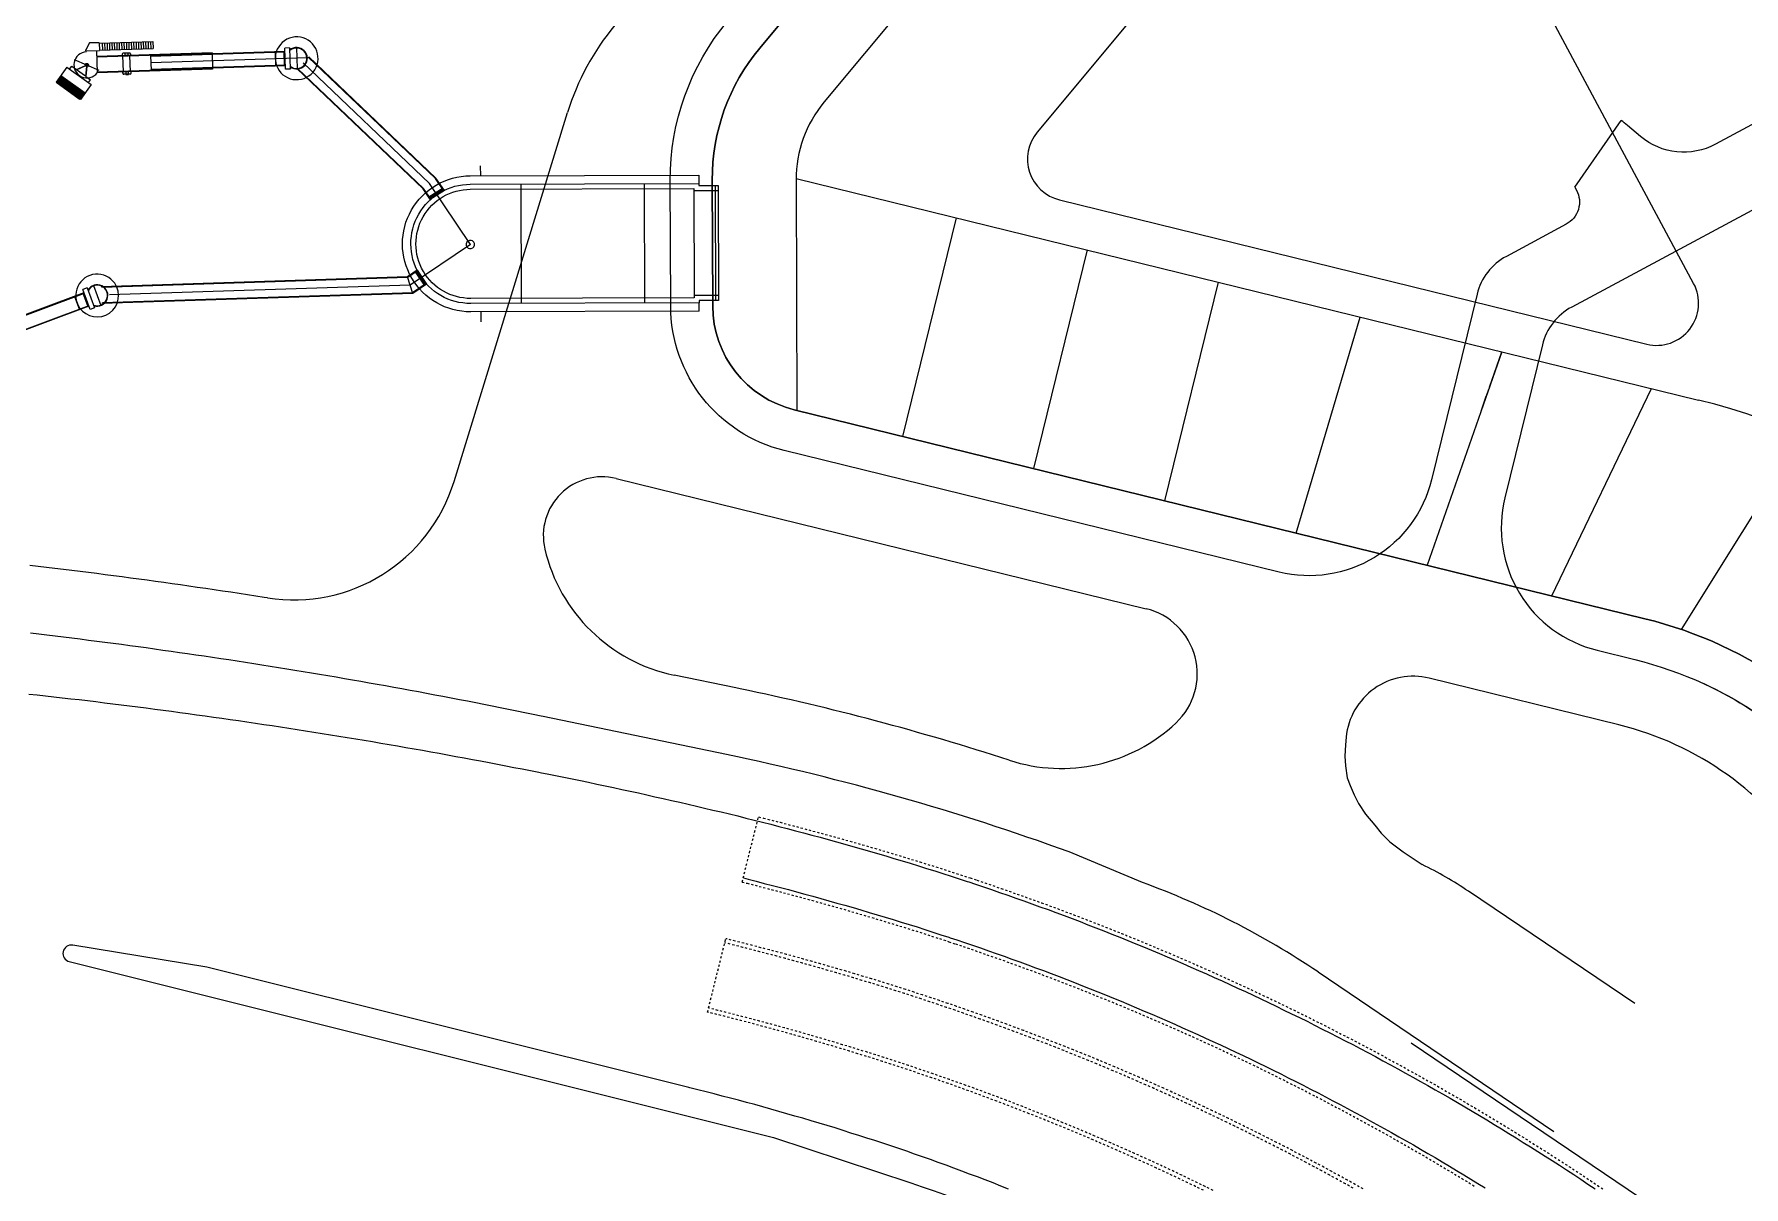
# Model space of a CAD drawing. Header units: millimetres. Extents: x 152904052 to 153933663, y 538271515 to 539240469.
# Drawn here: x 153548568 to 153550604, y 539113658 to 539115030 of the extents above; entities that cross this region are included whole.
import ezdxf

# ---------------------------------------------------------------- set-up
doc = ezdxf.new("R2010")
doc.units = ezdxf.units.MM
doc.linetypes.add('HIDDEN', pattern=[5.08, 2.54, -2.54])
doc.layers.add('BORD', color=7, linetype='Continuous')

msp = doc.modelspace()

# ---------------------------------------------------------------- linework, layer by layer
at = {"layer": 'BORD', "color": 133, "ltscale": 10}
for points in [[(153550402.6, 539114847.8), (153550404.5, 539114844.3, -0.414214), (153550392.2, 539114803.7), (153550321, 539114765.5, 0.212557), (153550286.1, 539114720.5), (153550231.8, 539114499.5, -0.414214), (153550050.4, 539114389.6), (153549461.1, 539114534.3, -0.344328), (153549325.9, 539114706.1), (153549325.3, 539114856.1, -0.176327), (153549393.5, 539115045.3), (153549777.5, 539115506.3, -0.203452), (153549981.9, 539115611.3), (153550281.1, 539115633.3, -0.296213), (153550561.7, 539115479), (153550734.2, 539115157.3, -0.414214), (153550672.9, 539114954.2), (153550570, 539114899, -0.3071), (153550480.7, 539114908.3), (153550465.1, 539114921.4, 0.011988), (153550457.6, 539114927.4)], [(153553319.9, 539110950.6), (153551316.8, 539114070.8), (153550918.5, 539114813.5, 0.414214), (153550715.4, 539114874.9), (153550398.8, 539114705.1, 0.212557), (153550363.9, 539114660.1), (153550319.2, 539114478, 0.414214), (153550429.1, 539114296.6), (153550474, 539114285.5, -0.192117), (153550748.9, 539114089), (153551852.3, 539112370.4)], [(153549927.7, 539114210.1, 0.594984), (153549892, 539114346.1)], [(153550096.7, 539113913.6, 0.061626), (153549887.6, 539114020.1), (153549800.2, 539114056.6, 0.035856), (153549392.3, 539114172.4), (153549174, 539114217.7), (153549171.8, 539114218.2), (153549162, 539114220.2), (153549152.3, 539114222.2), (153549142.5, 539114224.2), (153549132.8, 539114226.2), (153549123, 539114228.1), (153549113.3, 539114230.1), (153549103.5, 539114232), (153549093.8, 539114233.9), (153549084, 539114235.8), (153549074.3, 539114237.7), (153549064.5, 539114239.6), (153549054.7, 539114241.5), (153549045, 539114243.3), (153549035.2, 539114245.1), (153549025.4, 539114247), (153549015.6, 539114248.8), (153549005.9, 539114250.6), (153548996.1, 539114252.3), (153548986.3, 539114254.1), (153548976.5, 539114255.8), (153548966.7, 539114257.6), (153548956.9, 539114259.3), (153548947.1, 539114261), (153548937.3, 539114262.7), (153548927.5, 539114264.4), (153548917.7, 539114266.1), (153548907.9, 539114267.7), (153548898.1, 539114269.4), (153548888.3, 539114271), (153548878.5, 539114272.6), (153548868.7, 539114274.2), (153548858.8, 539114275.8), (153548849, 539114277.4), (153548839.2, 539114278.9), (153548829.4, 539114280.5), (153548819.6, 539114282), (153548809.7, 539114283.5), (153548799.9, 539114285), (153548790.1, 539114286.5), (153548780.2, 539114288), (153548770.4, 539114289.4), (153548760.6, 539114290.9), (153548750.7, 539114292.3), (153548740.9, 539114293.7), (153548731, 539114295.1), (153548721.2, 539114296.5), (153548711.3, 539114297.9), (153548701.5, 539114299.3), (153548691.6, 539114300.6), (153548681.8, 539114302), (153548671.9, 539114303.3), (153548662.1, 539114304.6), (153548652.2, 539114305.9), (153548642.4, 539114307.2), (153548632.5, 539114308.4), (153548622.6, 539114309.7), (153548612.8, 539114310.9), (153548602.9, 539114312.2), (153548593, 539114313.4), (153548583.2, 539114314.6), (153548573.3, 539114315.8), (153548563.4, 539114316.9)], [(153550229, 539114263.3, 0.457706), (153550130.3, 539114193.2)], [(153551751.4, 539112305.6), (153551705.5, 539112377.2), (153551605.7, 539112606.3), (153550681.6, 539114045.8, 0.192117), (153550454.9, 539114207.8), (153550229, 539114263.3)], [(153549729, 539114165.7, 0.027284), (153549408.6, 539114250.7)], [(153550556, 539114256.9, -0.143047), (153550748.9, 539114089), (153551852.3, 539112370.4)], [(153549729, 539114165.7, 0.273478), (153549927.7, 539114210.1, 0.273478)], [(153550473.8, 539113875.9), (153550275.8, 539114009.7, 0.035708), (153550220.9, 539114041.4, 0.035708)]]:
    msp.add_lwpolyline(points, format="xyb", dxfattribs=at)
at = {"layer": 'BORD', "color": 133}
for points in [[(153553400.8, 539110687.6, 0.040914), (153553277.8, 539110923.6), (153551273.6, 539114045.4), (153550517.6, 539115455.4, 0.296213), (153550284.7, 539115583.4), (153549985.5, 539115561.5, 0.203452), (153549815.9, 539115474.3), (153549431.9, 539115013.3, 0.176327), (153549375.3, 539114856.3), (153549375.9, 539114706.3, 0.344328), (153549473, 539114582.9), (153550485.9, 539114334.1, -0.192117), (153550791, 539114116.1), (153552137.9, 539112013, -0.282544), (153552143.2, 539111383.4, -0.030306), (153551486.1, 539110568), (153552597, 539109546.4), (153552885.3, 539109875.9, 0.256068), (153553035.8, 539110556.9), (153553400.8, 539110687.6)], [(153553277.8, 539110923.6), (153553400.8, 539110687.6), (153553027, 539110553.7), (153552968.2, 539110724.8), (153550791, 539114116.1, 0.192117), (153550485.9, 539114334.1), (153549473, 539114582.9, -0.344328), (153549375.9, 539114706.3), (153549375.3, 539114856.3, -0.176327), (153549431.9, 539115013.3), (153549815.9, 539115474.3, -0.203452), (153549985.5, 539115561.5), (153550284.7, 539115583.4, -0.296213), (153550517.6, 539115455.4), (153551273.6, 539114045.4), (153553277.8, 539110923.6)], [(153549359.8, 539114700.3), (153549087.8, 539114699.4, -1.000409), (153549087.3, 539114861.4), (153549359.3, 539114862.3)], [(153549382.8, 539114712.9), (153549359.8, 539114712.8), (153549359.8, 539114710.3), (153549087.8, 539114709.4, -1.000409), (153549087.3, 539114851.4), (153549359.3, 539114852.3), (153549359.3, 539114849.8), (153549382.3, 539114849.9)], [(153549382.8, 539114718.9), (153549353.8, 539114718.8), (153549353.8, 539114716.3), (153549087.8, 539114715.4, -1.000409), (153549087.3, 539114845.4), (153549353.3, 539114846.3), (153549353.3, 539114843.8), (153549382.3, 539114843.9)], [(153550836.7, 539113340.9, 0.269146), (153550841.6, 539113375.2, 0.149219), (153550796.6, 539113430.8), (153550207.5, 539113829)]]:
    msp.add_lwpolyline(points, format="xyb", dxfattribs=at)
at = {"layer": 'BORD', "color": 133, "flags": 128}
for points in [[(153549892.8, 539115410.3), (153549508.7, 539114949.3)], [(153549999.4, 539115197.7), (153549762.4, 539114913.3)], [(153550544, 539114733.2), (153550306.1, 539115176.9)], [(153548634, 539115019.5), (153548629.6, 539115011.3)], [(153548645.4, 539115019.8), (153548634, 539115019.5)], [(153548645.4, 539115019.2), (153548709.4, 539115021.1)], [(153548645.4, 539115019.8), (153548645.6, 539115010.5)], [(153548645.6, 539115011), (153548709.6, 539115012.9)], [(153548649, 539115019.3), (153548649.2, 539115011.1)], [(153548651.8, 539115019.4), (153548652.1, 539115011.2)], [(153548654.7, 539115019.5), (153548655, 539115011.3)], [(153548657.6, 539115019.6), (153548657.8, 539115011.4)], [(153548660.5, 539115019.7), (153548660.7, 539115011.5)], [(153548663.3, 539115019.7), (153548663.6, 539115011.5)], [(153548666.2, 539115019.8), (153548666.5, 539115011.6)], [(153548669.1, 539115019.9), (153548669.3, 539115011.7)], [(153548672, 539115020), (153548672.2, 539115011.8)], [(153548674.8, 539115020.1), (153548675.1, 539115011.9)], [(153548677.7, 539115020.2), (153548678, 539115012)], [(153548680.6, 539115020.3), (153548680.8, 539115012.1)], [(153548683.5, 539115020.3), (153548683.7, 539115012.2)], [(153548686.3, 539115020.4), (153548686.6, 539115012.2)], [(153548689.2, 539115020.5), (153548689.5, 539115012.3)], [(153548692.1, 539115020.6), (153548692.3, 539115012.4)], [(153548695, 539115020.7), (153548695.2, 539115012.5)], [(153548697.9, 539115020.8), (153548698.1, 539115012.6)], [(153548700.7, 539115020.9), (153548701, 539115012.7)], [(153548703.6, 539115021), (153548703.8, 539115012.8)], [(153548706.5, 539115021), (153548706.7, 539115012.8)], [(153548709.4, 539115021.1), (153548709.6, 539115012.9)], [(153548872, 539115013.6), (153548866.5, 539115013.5)], [(153548867.3, 539114988.3), (153548866.5, 539115013.5)], [(153548872, 539115013.6), (153548872.8, 539114988.5)], [(153548880.2, 539115014.1), (153548881, 539114988.6)], [(153548610.1, 539114988.5), (153548612.6, 539114991.9)], [(153548612.6, 539114991.9), (153548618.2, 539114988)], [(153548615.5, 539115000), (153548644.8, 539114987.3)], [(153548618.2, 539114988), (153548629.2, 539114992.9)], [(153548618.5, 539114987.7), (153548629.3, 539114992.6)], [(153548628.8, 539114993.6), (153548629.9, 539114995.1)], [(153548629.2, 539114992.9), (153548628.8, 539114993.6)], [(153548630.4, 539114991.9), (153548629.2, 539114980)], [(153548629.3, 539114992.6), (153548629.6, 539114991.9)], [(153548632, 539114992.5), (153548629.4, 539114994.4)], [(153548630.7, 539114991.8), (153548629.5, 539114979.8)], [(153548629.6, 539115010), (153548629.6, 539115011.3)], [(153548629.6, 539115010), (153548645.6, 539115010.5)], [(153548629.6, 539114991.9), (153548631.8, 539114994.9)], [(153548629.6, 539114991.9), (153548630.4, 539114991.9)], [(153548629.9, 539114995.1), (153548631.8, 539114994.9)], [(153548631.4, 539114991.7), (153548630.7, 539114991.8)], [(153548632.5, 539114993.3), (153548631.4, 539114991.7)], [(153548631.8, 539114994.9), (153548632.5, 539114993.3)], [(153548642.2, 539115010.4), (153548643, 539114984.1)], [(153548779.8, 539115007.7), (153548642.4, 539115003.5)], [(153548779.8, 539115006.9), (153548642.4, 539115002.8)], [(153548672.8, 539115006.1), (153548672.8, 539115005.2)], [(153548674.3, 539114985), (153548673.7, 539115004.5)], [(153548681.6, 539115007.5), (153548674, 539115007.3)], [(153548676.2, 539115007.8), (153548679.4, 539115007.9)], [(153548676.3, 539115004.6), (153548676.2, 539115007.8)], [(153548679.5, 539115004.7), (153548676.3, 539115004.6)], [(153548679.4, 539115007.9), (153548679.5, 539115004.7)], [(153548682.6, 539114985.3), (153548682, 539115004.7)], [(153548682.8, 539115006.4), (153548682.8, 539115005.5)], [(153548866.6, 539115009.4), (153548706.6, 539115004.3)], [(153548866.6, 539115008.6), (153548706.6, 539115003.6)], [(153548706.6, 539115004.3), (153548707.1, 539114987.3)], [(153548893.3, 539115001.7), (153548706.8, 539114995.8)], [(153548867.1, 539114993.1), (153548707.1, 539114988.1)], [(153548867.1, 539114992.4), (153548707.1, 539114987.3)], [(153548779.8, 539115007.7), (153548780.4, 539114988.3)], [(153548854.8, 539115009), (153548855.3, 539114992)], [(153548865.3, 539115009.3), (153548865.8, 539114992.3)], [(153549038.7, 539114852.2), (153548888.1, 539114995.9)], [(153548892.7, 539115001.7), (153548892.7, 539115001.7)], [(153549045.8, 539114858.2), (153548894.4, 539115002.6)], [(153549046.4, 539114858.7), (153548895, 539115003.1)], [(153548606.8, 539114990.9), (153548594, 539114973)], [(153548594, 539114973), (153548594.5, 539114972.6)], [(153548600.3, 539114980.6), (153548594.5, 539114972.5)], [(153548595.4, 539114971.8), (153548594.5, 539114972.5)], [(153548595.4, 539114971.8), (153548597.1, 539114974.1)], [(153548595.5, 539114971.9), (153548621.5, 539114953.2)], [(153548596.1, 539114974.8), (153548624.1, 539114954.8)], [(153548596.2, 539114972.8), (153548622.2, 539114954.2)], [(153548596.8, 539114975.8), (153548624.8, 539114955.7)], [(153548597.5, 539114976.7), (153548625.4, 539114956.6)], [(153548598.2, 539114977.7), (153548626.1, 539114957.6)], [(153548598.9, 539114978.7), (153548626.9, 539114958.7)], [(153548599.7, 539114980.9), (153548628.7, 539114960.1)], [(153548599.7, 539114979.8), (153548627.6, 539114959.7)], [(153548606.8, 539114990.9), (153548635.8, 539114970)], [(153548629.2, 539114980), (153548618.5, 539114987.7)], [(153548629.5, 539114979.8), (153548635, 539114975.8)], [(153548632.5, 539114972.4), (153548635, 539114975.8)], [(153548780.4, 539114989), (153548642.9, 539114984.8)], [(153548780.4, 539114988.3), (153548643, 539114984.1)], [(153548673.5, 539114983.4), (153548673.5, 539114984.2)], [(153548682.3, 539114982.4), (153548674.7, 539114982.2)], [(153548680.1, 539114985.1), (153548676.9, 539114985)], [(153548676.9, 539114985), (153548677, 539114981.8)], [(153548677, 539114981.8), (153548680.1, 539114981.9)], [(153548680.1, 539114981.9), (153548680.1, 539114985.1)], [(153548683.5, 539114983.7), (153548683.5, 539114984.5)], [(153548872.8, 539114988.5), (153548867.3, 539114988.3)], [(153549031, 539114845.8), (153548881.2, 539114988.7)], [(153549031.6, 539114846.3), (153548881.7, 539114989.2)], [(153548608.5, 539114962.6), (153548609.2, 539114963.5)], [(153548621.4, 539114953.2), (153548623.1, 539114955.5)], [(153548621.4, 539114953.1), (153548622.4, 539114952.4)], [(153548628.2, 539114960.5), (153548622.4, 539114952.5)], [(153548623, 539114952.2), (153548622.5, 539114952.5)], [(153548635.8, 539114970), (153548623, 539114952.2)], [(153549099.2, 539114873.4), (153549099.3, 539114861.4)], [(153549087.4, 539114779.7), (153549038.7, 539114852.2)], [(153549087.4, 539114779.7), (153549038.7, 539114852.2)], [(153549055.8, 539114843.6), (153549045.8, 539114858.2)], [(153549056.4, 539114844), (153549046.4, 539114858.7)], [(153549147.3, 539114851.6), (153549147.8, 539114709.6)], [(153549294.3, 539114852.1), (153549294.8, 539114710.1)], [(153549475.3, 539114858.3), (153550549.8, 539114594.4)], [(153549475.3, 539114856.6), (153549476.3, 539114582.1)], [(153549039.8, 539114832.7), (153549031, 539114845.8)], [(153549040.5, 539114833.2), (153549031.6, 539114846.3)], [(153549054.8, 539114846.5), (153549037.9, 539114835.8)], [(153549055, 539114846.1), (153549038.2, 539114835.4)], [(153549055.3, 539114845.7), (153549038.4, 539114834.9)], [(153549055.6, 539114845.3), (153549038.7, 539114834.5)], [(153549055.9, 539114844.8), (153549039, 539114834.1)], [(153549056.1, 539114844.4), (153549039.2, 539114833.7)], [(153549056.4, 539114844), (153549039.5, 539114833.3)], [(153549788.9, 539114832.7), (153550488.1, 539114661)], [(153549087.4, 539114779.7), (153549015.7, 539114731.3)], [(153549023.9, 539114749), (153549012.5, 539114741.3)], [(153549024.3, 539114748.4), (153549012.8, 539114740.5)], [(153549021.4, 539114747.3), (153549032.6, 539114730.8)], [(153549021.8, 539114747.6), (153549033, 539114731)], [(153549022.2, 539114747.9), (153549033.4, 539114731.3)], [(153549022.6, 539114748.2), (153549033.9, 539114731.6)], [(153549023, 539114748.4), (153549034.3, 539114731.9)], [(153549023.4, 539114748.7), (153549034.7, 539114732.2)], [(153549023.9, 539114749), (153549035.1, 539114732.5)], [(153548631, 539114727.9), (153548625.8, 539114725.9)], [(153548631, 539114727.9), (153548639.8, 539114704.2)], [(153548638.5, 539114730.8), (153548647.5, 539114707)], [(153549012.3, 539114741.2), (153548647.7, 539114729.3)], [(153549012.6, 539114740.5), (153548648.6, 539114728.6)], [(153549015.7, 539114731.3), (153548657.6, 539114719.6)], [(153549018.8, 539114721.4), (153549012.5, 539114741.3)], [(153549034.7, 539114733.1), (153549018.6, 539114722.1)], [(153549035.1, 539114732.5), (153549018.8, 539114721.4)], [(153548627.2, 539114722.1), (153548477.2, 539114666.1)], [(153548627.5, 539114721.4), (153548477.5, 539114665.4)], [(153548632.9, 539114706.8), (153548482.9, 539114650.8)], [(153548633.1, 539114706.1), (153548483.1, 539114650.1)], [(153548616.1, 539114717.9), (153548622.1, 539114702)], [(153548634.6, 539114702.3), (153548625.8, 539114725.9)], [(153548626, 539114721.6), (153548631.9, 539114705.7)], [(153549019, 539114721.4), (153548648.5, 539114709.3)], [(153549018.7, 539114722.2), (153548649.3, 539114710.1)], [(153548639.8, 539114704.2), (153548634.6, 539114702.3)], [(153549099.8, 539114699.4), (153549099.9, 539114687.4)], [(153550070.5, 539114436.1), (153550147, 539114693.3)], [(153550315.6, 539114651.9), (153550226.6, 539114397.8)], [(153550300.8, 539114609.7), (153550315.6, 539114651.9)], [(153550297.2, 539114599.3), (153550300, 539114607.4)], [(153550300.8, 539114609.7), (153550300, 539114607.4)], [(153550375.2, 539114361.3), (153550493.7, 539114608.1)], [(153550290.9, 539114581.4), (153550293.8, 539114589.5)], [(153550293.9, 539114589.7), (153550297.1, 539114599)], [(153550297.2, 539114599.3), (153550297.1, 539114599)], [(153550529.7, 539114321.2), (153550674, 539114552.4)]]:
    msp.add_lwpolyline(points, dxfattribs=at)
for points in [[(153548859.7, 539114986.7, 1), (153548901.4, 539115015.9, 1)], [(153549083.3, 539114776.8, 1), (153549091.5, 539114782.5, 1)], [(153548622.1, 539114704.3, 1), (153548663.9, 539114733.5, 1)]]:
    msp.add_lwpolyline(points, format="xyb", close=True, dxfattribs=at)
for points in [[(153548872.7, 539114991.3, 2.1317), (153548872.1, 539115010.9)], [(153548872.7, 539114992, 2.241766), (153548872.1, 539115010.1)], [(153548630.2, 539115008.9, 1.585232), (153548643, 539114984.1)], [(153548674, 539115007.3, 0.413828), (153548672.8, 539115006.1)], [(153548672.8, 539115005.2, 0.183363), (153548673.2, 539115004.4)], [(153548682.8, 539115006.4, 0.413828), (153548681.6, 539115007.5)], [(153548682.6, 539115004.7, 0.183363), (153548682.8, 539115005.5)], [(153548673.7, 539114985, 0.181422), (153548673.5, 539114984.2)], [(153548673.5, 539114983.4, 0.413828), (153548674.7, 539114982.2)], [(153548682.3, 539114982.4, 0.413828), (153548683.5, 539114983.7)], [(153548683.5, 539114984.5, 0.183363), (153548683.1, 539114985.3)], [(153549508.7, 539114949.3, 0.176327), (153549475.3, 539114856.6)], [(153549762.4, 539114913.3, 0.554309), (153549788.9, 539114832.7)], [(153548638.8, 539114706.9, 2.1317), (153548631.9, 539114725.2)], [(153548638.5, 539114707.5, 2.241766), (153548632.2, 539114724.6)], [(153550488.1, 539114661, 0.649408), (153550544, 539114733.2)], [(153551039, 539114223.5, 0.206767), (153550549.8, 539114594.4)]]:
    msp.add_lwpolyline(points, format="xyb", dxfattribs=at)
at = {"layer": 'BORD', "color": 133, "ltscale": 10}
for points in [[(153549067.9, 539114497.6), (153549203.1, 539114936.8)], [(153550402.6, 539114847.8), (153550457.6, 539114927.4)], [(153549260.9, 539114501.1), (153549892, 539114346.1)], [(153548845.7, 539114358.9), (153548841.8, 539114359.5), (153548831.8, 539114361.1), (153548821.9, 539114362.6), (153548811.9, 539114364.1), (153548802, 539114365.6), (153548792.1, 539114367.1), (153548782.1, 539114368.6), (153548772.2, 539114370), (153548762.2, 539114371.5), (153548752.3, 539114372.9), (153548742.3, 539114374.4), (153548732.3, 539114375.8), (153548722.4, 539114377.2), (153548712.4, 539114378.5), (153548702.5, 539114379.9), (153548692.5, 539114381.3), (153548682.5, 539114382.6), (153548672.6, 539114383.9), (153548662.6, 539114385.2), (153548652.6, 539114386.5), (153548642.6, 539114387.8), (153548632.7, 539114389.1), (153548622.7, 539114390.3), (153548612.7, 539114391.6), (153548602.7, 539114392.8), (153548592.7, 539114394), (153548582.8, 539114395.2), (153548572.8, 539114396.4), (153548562.8, 539114397.5)], [(153549408.6, 539114250.7), (153549403.4, 539114251.8), (153549330, 539114267)], [(153550130.3, 539114193.2), (153550129.4, 539114184.2), (153550128.8, 539114170.6), (153550129.6, 539114159.2), (153550131.6, 539114144.9), (153550135, 539114135.5), (153550139.8, 539114124.4), (153550144.9, 539114114.3), (153550153.3, 539114101.4), (153550164.5, 539114088.2), (153550172, 539114079), (153550182.4, 539114068.6), (153550198.2, 539114056.8), (153550220.9, 539114041.4)], [(153550096.7, 539113913.6), (153550377.7, 539113723.6)]]:
    msp.add_lwpolyline(points, dxfattribs=at)
at = {"layer": 'BORD', "color": 133}
for points in [[(153549359.3, 539114862.3), (153549359.3, 539114852.3)], [(153549379.8, 539114712.9), (153549379.3, 539114849.9)], [(153549382.3, 539114849.9), (153549382.8, 539114712.9)], [(153549353.3, 539114843.8), (153549353.8, 539114718.8)], [(153549602.2, 539114551.1), (153549666.2, 539114811.4)], [(153549758.3, 539114512.8), (153549822.3, 539114773.1)], [(153549914.4, 539114474.5), (153549978.4, 539114734.7)], [(153549359.8, 539114700.3), (153549359.8, 539114710.3)]]:
    msp.add_lwpolyline(points, dxfattribs=at)
at = {"layer": 'BORD', "color": 137}
for points in [[(153548561.4, 539114244.5), (153548571.4, 539114243.4), (153548581.4, 539114242.3), (153548591.4, 539114241.2), (153548601.4, 539114240.1), (153548611.5, 539114238.9), (153548621.5, 539114237.8), (153548631.5, 539114236.6), (153548641.5, 539114235.4), (153548651.5, 539114234.2), (153548661.5, 539114232.9), (153548671.5, 539114231.7), (153548681.5, 539114230.4), (153548691.5, 539114229.2), (153548701.5, 539114227.9), (153548711.5, 539114226.6), (153548721.5, 539114225.3), (153548731.5, 539114224), (153548741.5, 539114222.6), (153548751.5, 539114221.3), (153548761.4, 539114219.9), (153548771.4, 539114218.5), (153548781.4, 539114217.1), (153548791.4, 539114215.7), (153548801.4, 539114214.3), (153548811.3, 539114212.8), (153548821.3, 539114211.4), (153548831.3, 539114209.9), (153548841.3, 539114208.4), (153548851.2, 539114206.9), (153548861.2, 539114205.4), (153548871.2, 539114203.9), (153548881.1, 539114202.3), (153548891.1, 539114200.8), (153548901, 539114199.2), (153548911, 539114197.6), (153548920.9, 539114196), (153548930.9, 539114194.4), (153548940.8, 539114192.8), (153548950.8, 539114191.2), (153548960.7, 539114189.5), (153548970.7, 539114187.8), (153548980.6, 539114186.1), (153548990.5, 539114184.4), (153549000.5, 539114182.7), (153549010.4, 539114181), (153549020.3, 539114179.3), (153549030.2, 539114177.5), (153549040.2, 539114175.7), (153549050.1, 539114173.9), (153549060, 539114172.1), (153549069.9, 539114170.3), (153549079.8, 539114168.5), (153549089.7, 539114166.7), (153549099.6, 539114164.8), (153549109.6, 539114162.9), (153549119.5, 539114161.1), (153549129.4, 539114159.2), (153549139.2, 539114157.2), (153549149.1, 539114155.3), (153549159, 539114153.4), (153549168.9, 539114151.4), (153549171.9, 539114150.8), (153549178.8, 539114149.4), (153549188.7, 539114147.5), (153549198.6, 539114145.5), (153549208.5, 539114143.4), (153549218.3, 539114141.4), (153549228.2, 539114139.4), (153549238.1, 539114137.3), (153549248, 539114135.2), (153549257.8, 539114133.1), (153549267.7, 539114131), (153549277.6, 539114128.9), (153549287.5, 539114126.7), (153549297.3, 539114124.5), (153549307.2, 539114122.3), (153549317, 539114120.1), (153549326.9, 539114117.9), (153549336.8, 539114115.6), (153549346.6, 539114113.4), (153549356.5, 539114111.1), (153549366.3, 539114108.8), (153549376.2, 539114106.4), (153549386, 539114104.1), (153549395.9, 539114101.7), (153549405.7, 539114099.3), (153549415.5, 539114096.9), (153549425.3, 539114094.4), (153549435.2, 539114091.9), (153549445, 539114089.4), (153549454.8, 539114086.9), (153549464.6, 539114084.4), (153549474.4, 539114081.8), (153549484.2, 539114079.2), (153549494, 539114076.6), (153549503.8, 539114073.9), (153549513.6, 539114071.3), (153549523.4, 539114068.6), (153549533.2, 539114065.8), (153549542.9, 539114063.1), (153549552.7, 539114060.3), (153549562.5, 539114057.5), (153549572.2, 539114054.6), (153549582, 539114051.7), (153549591.7, 539114048.8), (153549601.4, 539114045.9), (153549611.2, 539114043), (153549620.9, 539114040), (153549630.6, 539114036.9), (153549640.3, 539114033.9), (153549650, 539114030.8), (153549659.7, 539114027.7), (153549669.4, 539114024.5), (153549679, 539114021.4), (153549680.8, 539114020.8), (153549688.7, 539114018.2), (153549698.4, 539114014.9), (153549708, 539114011.6), (153549717.6, 539114008.3), (153549727.2, 539114005), (153549736.9, 539114001.6), (153549746.5, 539113998.2), (153549756, 539113994.8), (153549765.6, 539113991.3), (153549775.2, 539113987.8), (153549784.7, 539113984.3), (153549794.3, 539113980.7), (153549803.8, 539113977.1), (153549813.3, 539113973.5), (153549822.8, 539113969.9), (153549832.3, 539113966.2), (153549841.8, 539113962.4), (153549851.2, 539113958.7), (153549860.7, 539113954.9), (153549870.1, 539113951.1), (153549879.6, 539113947.3), (153549889, 539113943.4), (153549898.4, 539113939.5), (153549907.8, 539113935.5), (153549917.2, 539113931.6), (153549926.5, 539113927.6), (153549935.9, 539113923.5), (153549945.2, 539113919.5), (153549954.5, 539113915.4), (153549963.8, 539113911.3), (153549973.1, 539113907.1), (153549982.4, 539113902.9), (153549991.7, 539113898.7), (153550000.9, 539113894.5), (153550010.2, 539113890.2), (153550019.4, 539113885.9), (153550028.6, 539113881.5), (153550037.8, 539113877.2), (153550047, 539113872.8), (153550056.2, 539113868.3), (153550065.3, 539113863.9), (153550074.5, 539113859.4), (153550083.6, 539113854.9), (153550092.7, 539113850.3), (153550101.8, 539113845.7), (153550110.9, 539113841.1), (153550119.9, 539113836.5), (153550129, 539113831.8), (153550138, 539113827.1), (153550147, 539113822.4), (153550156, 539113817.6), (153550165, 539113812.8), (153550174, 539113808), (153550182.9, 539113803.1), (153550191.9, 539113798.3), (153550200.8, 539113793.3), (153550209.7, 539113788.4), (153550218.6, 539113783.4), (153550227.4, 539113778.4), (153550236.3, 539113773.4), (153550245.1, 539113768.4), (153550254, 539113763.3), (153550262.8, 539113758.2), (153550271.5, 539113753), (153550280.3, 539113747.8), (153550289.1, 539113742.6), (153550297.8, 539113737.4), (153550306.5, 539113732.1), (153550315.2, 539113726.9), (153550323.9, 539113721.5), (153550332.6, 539113716.2), (153550341.2, 539113710.8), (153550349.8, 539113705.4), (153550358.5, 539113700), (153550367.1, 539113694.5), (153550375.6, 539113689), (153550384.2, 539113683.5), (153550392.7, 539113678), (153550401.2, 539113672.4), (153550409.7, 539113666.8), (153550418.2, 539113661.1), (153550426.7, 539113655.5)], [(153549412.5, 539114025.5), (153549418, 539114024.1), (153549427.7, 539114021.6), (153549437.3, 539114019.1), (153549447, 539114016.6), (153549456.6, 539114014.1), (153549466.2, 539114011.6), (153549475.8, 539114009), (153549485.5, 539114006.4), (153549495.1, 539114003.8), (153549504.7, 539114001.1), (153549514.3, 539113998.4), (153549523.8, 539113995.7), (153549533.4, 539113993), (153549543, 539113990.2), (153549552.5, 539113987.4), (153549562.1, 539113984.6), (153549571.6, 539113981.8), (153549581.2, 539113978.9), (153549590.7, 539113976), (153549600.2, 539113973.1), (153549609.7, 539113970.1), (153549619.2, 539113967.2), (153549628.7, 539113964.1), (153549638.2, 539113961.1), (153549647.6, 539113958), (153549657.1, 539113954.9), (153549658.8, 539113954.3), (153549666.5, 539113951.8), (153549675.9, 539113948.6), (153549685.4, 539113945.4), (153549694.8, 539113942.2), (153549704.2, 539113938.9), (153549713.6, 539113935.6), (153549722.9, 539113932.3), (153549732.3, 539113928.9), (153549741.7, 539113925.5), (153549751, 539113922.1), (153549760.3, 539113918.7), (153549769.7, 539113915.2), (153549779, 539113911.7), (153549788.3, 539113908.1), (153549797.6, 539113904.6), (153549806.8, 539113901), (153549816.1, 539113897.3), (153549825.4, 539113893.7), (153549834.6, 539113890), (153549843.8, 539113886.2), (153549853, 539113882.5), (153549862.2, 539113878.7), (153549871.4, 539113874.9), (153549880.6, 539113871), (153549889.8, 539113867.1), (153549898.9, 539113863.2), (153549908, 539113859.3), (153549917.2, 539113855.3), (153549926.3, 539113851.3), (153549935.4, 539113847.3), (153549944.5, 539113843.2), (153549953.5, 539113839.1), (153549962.6, 539113835), (153549971.6, 539113830.9), (153549980.7, 539113826.7), (153549989.7, 539113822.5), (153549998.7, 539113818.2), (153550007.7, 539113814), (153550016.6, 539113809.7), (153550025.6, 539113805.4), (153550034.5, 539113801), (153550043.5, 539113796.6), (153550052.4, 539113792.2), (153550061.3, 539113787.7), (153550070.2, 539113783.3), (153550079.1, 539113778.8), (153550087.9, 539113774.2), (153550096.7, 539113769.7), (153550105.6, 539113765.1), (153550114.4, 539113760.4), (153550123.2, 539113755.8), (153550132, 539113751.1), (153550140.7, 539113746.4), (153550149.5, 539113741.6), (153550158.2, 539113736.9), (153550166.9, 539113732.1), (153550175.6, 539113727.3), (153550184.3, 539113722.4), (153550193, 539113717.5), (153550201.6, 539113712.6), (153550210.3, 539113707.7), (153550218.9, 539113702.7), (153550227.5, 539113697.7), (153550236.1, 539113692.7), (153550244.6, 539113687.6), (153550253.2, 539113682.5), (153550261.7, 539113677.4), (153550270.3, 539113672.3), (153550278.8, 539113667.1), (153550287.2, 539113661.9), (153550295.7, 539113656.7)]]:
    msp.add_lwpolyline(points, dxfattribs=at)
at = {"layer": 'BORD', "color": 133, "linetype": 'HIDDEN', "flags": 128}
for points in [[(153549411, 539114020.7), (153549430.5, 539114098.3)], [(153549369.8, 539113865.8), (153549391.5, 539113953.2)]]:
    msp.add_lwpolyline(points, dxfattribs=at)
at = {"layer": 'BORD', "color": 133, "linetype": 'HIDDEN'}
for points in [[(153549430.5, 539114098.3), (153549436.4, 539114096.8), (153549446.2, 539114094.3), (153549456.1, 539114091.8), (153549465.9, 539114089.2), (153549475.7, 539114086.6), (153549485.5, 539114084), (153549495.3, 539114081.4), (153549505.1, 539114078.8), (153549514.9, 539114076.1), (153549524.7, 539114073.4), (153549534.5, 539114070.6), (153549544.3, 539114067.9), (153549554.1, 539114065.1), (153549563.9, 539114062.3), (153549573.6, 539114059.4), (153549583.4, 539114056.5), (153549593.1, 539114053.6), (153549602.9, 539114050.7), (153549612.6, 539114047.7), (153549622.4, 539114044.7), (153549632.1, 539114041.7), (153549641.8, 539114038.7), (153549651.5, 539114035.6), (153549661.2, 539114032.5), (153549670.9, 539114029.3), (153549680.6, 539114026.1), (153549682.4, 539114025.5), (153549690.3, 539114022.9), (153549700, 539114019.7), (153549709.6, 539114016.4), (153549719.3, 539114013.1), (153549728.9, 539114009.7), (153549738.5, 539114006.3), (153549748.1, 539114002.9), (153549757.7, 539113999.5), (153549767.3, 539113996), (153549776.9, 539113992.5), (153549786.5, 539113989), (153549796, 539113985.4), (153549805.6, 539113981.8), (153549815.1, 539113978.2), (153549824.6, 539113974.5), (153549834.1, 539113970.8), (153549843.6, 539113967.1), (153549853.1, 539113963.3), (153549862.6, 539113959.6), (153549872, 539113955.7), (153549881.5, 539113951.9), (153549890.9, 539113948), (153549900.3, 539113944.1), (153549909.7, 539113940.1), (153549919.1, 539113936.2), (153549928.5, 539113932.2), (153549937.9, 539113928.1), (153549947.2, 539113924.1), (153549956.5, 539113920), (153549965.9, 539113915.8), (153549975.2, 539113911.7), (153549984.5, 539113907.5), (153549993.8, 539113903.2), (153550003, 539113899), (153550012.3, 539113894.7), (153550021.5, 539113890.4), (153550030.8, 539113886), (153550040, 539113881.7), (153550049.2, 539113877.3), (153550058.3, 539113872.8), (153550067.5, 539113868.4), (153550076.7, 539113863.9), (153550085.8, 539113859.3), (153550094.9, 539113854.8), (153550104, 539113850.2), (153550113.1, 539113845.6), (153550122.2, 539113840.9), (153550131.3, 539113836.2), (153550140.3, 539113831.5), (153550149.3, 539113826.8), (153550158.4, 539113822), (153550167.4, 539113817.2), (153550176.3, 539113812.4), (153550185.3, 539113807.5), (153550194.3, 539113802.6), (153550203.2, 539113797.7), (153550212.1, 539113792.8), (153550221, 539113787.8), (153550229.9, 539113782.8), (153550238.8, 539113777.8), (153550247.6, 539113772.7), (153550256.5, 539113767.6), (153550265.3, 539113762.5), (153550274.1, 539113757.3), (153550282.9, 539113752.1), (153550291.6, 539113746.9), (153550300.4, 539113741.7), (153550309.1, 539113736.4), (153550317.8, 539113731.1), (153550326.5, 539113725.8), (153550335.2, 539113720.4), (153550343.9, 539113715.1), (153550352.5, 539113709.6), (153550361.1, 539113704.2), (153550369.7, 539113698.7), (153550378.3, 539113693.2), (153550386.9, 539113687.7), (153550395.5, 539113682.1), (153550404, 539113676.6), (153550412.5, 539113671), (153550421, 539113665.3), (153550429.5, 539113659.6), (153550437.9, 539113653.9)], [(153549411, 539114020.7), (153549416.8, 539114019.2), (153549426.4, 539114016.8), (153549436.1, 539114014.3), (153549445.7, 539114011.8), (153549455.3, 539114009.3), (153549464.9, 539114006.7), (153549474.5, 539114004.2), (153549484.1, 539114001.6), (153549493.7, 539113998.9), (153549503.3, 539113996.3), (153549512.9, 539113993.6), (153549522.5, 539113990.9), (153549532, 539113988.2), (153549541.6, 539113985.4), (153549551.1, 539113982.6), (153549560.7, 539113979.8), (153549570.2, 539113977), (153549579.7, 539113974.1), (153549589.2, 539113971.2), (153549598.7, 539113968.3), (153549608.2, 539113965.4), (153549617.7, 539113962.4), (153549627.2, 539113959.4), (153549636.6, 539113956.3), (153549646.1, 539113953.3), (153549655.5, 539113950.2), (153549657.2, 539113949.6), (153549664.9, 539113947), (153549674.3, 539113943.9), (153549683.8, 539113940.7), (153549693.1, 539113937.4), (153549702.5, 539113934.2), (153549711.9, 539113930.9), (153549721.3, 539113927.6), (153549730.6, 539113924.2), (153549740, 539113920.8), (153549749.3, 539113917.4), (153549758.6, 539113914), (153549767.9, 539113910.5), (153549777.2, 539113907), (153549786.5, 539113903.5), (153549795.8, 539113899.9), (153549805, 539113896.3), (153549814.3, 539113892.7), (153549823.5, 539113889), (153549832.7, 539113885.3), (153549841.9, 539113881.6), (153549851.1, 539113877.9), (153549860.3, 539113874.1), (153549869.5, 539113870.3), (153549878.7, 539113866.4), (153549887.8, 539113862.5), (153549896.9, 539113858.6), (153549906.1, 539113854.7), (153549915.2, 539113850.7), (153549924.3, 539113846.8), (153549933.3, 539113842.7), (153549942.4, 539113838.7), (153549951.5, 539113834.6), (153549960.5, 539113830.5), (153549969.5, 539113826.3), (153549978.6, 539113822.2), (153549987.6, 539113818), (153549996.5, 539113813.7), (153550005.5, 539113809.5), (153550014.5, 539113805.2), (153550023.4, 539113800.9), (153550032.3, 539113796.5), (153550041.3, 539113792.1), (153550050.2, 539113787.7), (153550059.1, 539113783.3), (153550067.9, 539113778.8), (153550076.8, 539113774.3), (153550085.6, 539113769.8), (153550094.4, 539113765.2), (153550103.3, 539113760.6), (153550112.1, 539113756), (153550120.8, 539113751.4), (153550129.6, 539113746.7), (153550138.4, 539113742), (153550147.1, 539113737.3), (153550155.8, 539113732.5), (153550164.5, 539113727.7), (153550173.2, 539113722.9), (153550181.9, 539113718), (153550190.5, 539113713.2), (153550199.2, 539113708.3), (153550207.8, 539113703.3), (153550216.4, 539113698.4), (153550225, 539113693.4), (153550233.5, 539113688.4), (153550242.1, 539113683.3), (153550250.6, 539113678.2), (153550259.2, 539113673.1), (153550267.7, 539113668), (153550276.2, 539113662.8), (153550284.6, 539113657.6)], [(153550150.3, 539113655.5), (153550141, 539113660.7), (153550131.7, 539113665.9), (153550122.4, 539113671), (153550113.1, 539113676.1), (153550103.7, 539113681.1), (153550094.4, 539113686.2), (153550085, 539113691.1), (153550075.6, 539113696.1), (153550066.2, 539113701), (153550056.7, 539113705.9), (153550047.3, 539113710.8), (153550037.8, 539113715.6), (153550028.3, 539113720.4), (153550018.8, 539113725.1), (153550009.3, 539113729.8), (153549999.7, 539113734.5), (153549990.2, 539113739.2), (153549980.6, 539113743.8), (153549971, 539113748.4), (153549961.4, 539113752.9), (153549951.8, 539113757.4), (153549942.2, 539113761.9), (153549932.5, 539113766.3), (153549922.8, 539113770.7), (153549913.1, 539113775.1), (153549903.4, 539113779.4), (153549893.7, 539113783.7), (153549884, 539113788), (153549874.2, 539113792.2), (153549864.5, 539113796.4), (153549854.7, 539113800.6), (153549844.9, 539113804.7), (153549835.1, 539113808.8), (153549825.3, 539113812.8), (153549815.4, 539113816.8), (153549805.6, 539113820.8), (153549795.7, 539113824.7), (153549785.8, 539113828.6), (153549775.9, 539113832.5), (153549766, 539113836.3), (153549756.1, 539113840.1), (153549746.2, 539113843.9), (153549736.2, 539113847.6), (153549726.2, 539113851.3), (153549716.3, 539113855), (153549706.3, 539113858.6), (153549696.3, 539113862.2), (153549686.2, 539113865.7), (153549676.2, 539113869.2), (153549666.2, 539113872.7), (153549656.1, 539113876.1), (153549646, 539113879.5), (153549636, 539113882.9), (153549625.9, 539113886.2), (153549615.8, 539113889.5), (153549605.7, 539113892.7), (153549595.6, 539113896), (153549585.5, 539113899.1), (153549575.4, 539113902.3), (153549565.2, 539113905.4), (153549555.1, 539113908.4), (153549545, 539113911.5), (153549534.8, 539113914.5), (153549524.7, 539113917.4), (153549514.6, 539113920.3), (153549504.4, 539113923.2), (153549494.3, 539113926.1), (153549484.1, 539113928.9), (153549474, 539113931.7), (153549463.8, 539113934.5), (153549453.7, 539113937.2), (153549443.5, 539113939.9), (153549433.3, 539113942.5), (153549423.2, 539113945.2), (153549413, 539113947.8), (153549402.9, 539113950.3), (153549392.7, 539113952.9), (153549391.5, 539113953.2)], [(153550138.6, 539113656.3), (153550129.3, 539113661.5), (153550120, 539113666.6), (153550110.7, 539113671.7), (153550101.3, 539113676.7), (153550092, 539113681.7), (153550082.6, 539113686.7), (153550073.3, 539113691.7), (153550063.8, 539113696.6), (153550054.4, 539113701.5), (153550045, 539113706.3), (153550035.5, 539113711.1), (153550026.1, 539113715.9), (153550016.6, 539113720.6), (153550007.1, 539113725.4), (153549997.6, 539113730), (153549988, 539113734.7), (153549978.5, 539113739.3), (153549968.9, 539113743.8), (153549959.3, 539113748.4), (153549949.7, 539113752.9), (153549940.1, 539113757.3), (153549930.4, 539113761.8), (153549920.8, 539113766.2), (153549911.1, 539113770.5), (153549901.4, 539113774.9), (153549891.7, 539113779.1), (153549882, 539113783.4), (153549872.3, 539113787.6), (153549862.5, 539113791.8), (153549852.7, 539113795.9), (153549843, 539113800.1), (153549833.2, 539113804.1), (153549823.4, 539113808.2), (153549813.5, 539113812.2), (153549803.7, 539113816.2), (153549793.9, 539113820.1), (153549784, 539113824), (153549774.1, 539113827.9), (153549764.2, 539113831.7), (153549754.3, 539113835.5), (153549744.4, 539113839.2), (153549734.5, 539113842.9), (153549724.5, 539113846.6), (153549714.5, 539113850.3), (153549704.6, 539113853.9), (153549694.6, 539113857.5), (153549684.6, 539113861), (153549674.6, 539113864.5), (153549664.5, 539113868), (153549654.5, 539113871.4), (153549644.5, 539113874.8), (153549634.4, 539113878.1), (153549624.3, 539113881.5), (153549614.2, 539113884.7), (153549604.2, 539113888), (153549594.1, 539113891.2), (153549584, 539113894.4), (153549573.9, 539113897.5), (153549563.8, 539113900.6), (153549553.7, 539113903.6), (153549543.6, 539113906.7), (153549533.4, 539113909.7), (153549523.3, 539113912.6), (153549513.2, 539113915.5), (153549503.1, 539113918.4), (153549492.9, 539113921.3), (153549482.8, 539113924.1), (153549472.7, 539113926.9), (153549462.5, 539113929.6), (153549452.4, 539113932.4), (153549442.2, 539113935), (153549432.1, 539113937.7), (153549421.9, 539113940.3), (153549411.8, 539113942.9), (153549401.6, 539113945.5), (153549391.5, 539113948), (153549390.3, 539113948.3)], [(153549960.2, 539113653.7), (153549951, 539113658.2), (153549941.7, 539113662.6), (153549932.4, 539113667.1), (153549923.1, 539113671.5), (153549913.8, 539113675.8), (153549904.4, 539113680.2), (153549895.1, 539113684.5), (153549885.7, 539113688.7), (153549876.3, 539113693), (153549866.9, 539113697.2), (153549857.5, 539113701.3), (153549848, 539113705.5), (153549838.6, 539113709.6), (153549829.1, 539113713.6), (153549819.7, 539113717.7), (153549810.2, 539113721.6), (153549800.6, 539113725.6), (153549791.1, 539113729.5), (153549781.6, 539113733.4), (153549772, 539113737.3), (153549762.5, 539113741.1), (153549752.9, 539113744.9), (153549743.3, 539113748.6), (153549733.7, 539113752.3), (153549724.1, 539113756), (153549714.4, 539113759.7), (153549704.8, 539113763.3), (153549695.1, 539113766.9), (153549685.5, 539113770.4), (153549675.8, 539113773.9), (153549666.1, 539113777.4), (153549656.4, 539113780.8), (153549646.7, 539113784.2), (153549636.9, 539113787.6), (153549627.2, 539113790.9), (153549617.4, 539113794.2), (153549607.7, 539113797.5), (153549597.9, 539113800.7), (153549588.1, 539113803.9), (153549578.3, 539113807), (153549568.5, 539113810.1), (153549558.7, 539113813.2), (153549548.8, 539113816.3), (153549539, 539113819.3), (153549529.2, 539113822.3), (153549519.3, 539113825.2), (153549509.5, 539113828.1), (153549499.6, 539113831), (153549489.8, 539113833.8), (153549479.9, 539113836.6), (153549470, 539113839.4), (153549460.1, 539113842.2), (153549450.3, 539113844.9), (153549440.4, 539113847.6), (153549430.5, 539113850.2), (153549420.6, 539113852.9), (153549410.7, 539113855.5), (153549400.7, 539113858), (153549390.8, 539113860.6), (153549380.9, 539113863.1), (153549371, 539113865.5), (153549369.8, 539113865.8)], [(153549971.7, 539113653.6), (153549962.4, 539113658.1), (153549953.2, 539113662.7), (153549943.9, 539113667.1), (153549934.6, 539113671.6), (153549925.2, 539113676), (153549915.9, 539113680.4), (153549906.5, 539113684.7), (153549897.1, 539113689), (153549887.8, 539113693.3), (153549878.3, 539113697.5), (153549868.9, 539113701.7), (153549859.5, 539113705.9), (153549850, 539113710.1), (153549840.6, 539113714.2), (153549831.1, 539113718.2), (153549821.6, 539113722.3), (153549812.1, 539113726.3), (153549802.6, 539113730.2), (153549793, 539113734.2), (153549783.5, 539113738.1), (153549773.9, 539113741.9), (153549764.3, 539113745.7), (153549754.7, 539113749.5), (153549745.1, 539113753.3), (153549735.5, 539113757), (153549725.9, 539113760.7), (153549716.2, 539113764.4), (153549706.5, 539113768), (153549696.9, 539113771.6), (153549687.2, 539113775.1), (153549677.5, 539113778.6), (153549667.8, 539113782.1), (153549658, 539113785.5), (153549648.3, 539113788.9), (153549638.5, 539113792.3), (153549628.8, 539113795.6), (153549619, 539113798.9), (153549609.2, 539113802.2), (153549599.4, 539113805.4), (153549589.6, 539113808.6), (153549579.8, 539113811.8), (153549570, 539113814.9), (153549560.1, 539113818), (153549550.3, 539113821), (153549540.5, 539113824.1), (153549530.6, 539113827), (153549520.8, 539113830), (153549510.9, 539113832.9), (153549501, 539113835.8), (153549491.1, 539113838.6), (153549481.3, 539113841.5), (153549471.4, 539113844.2), (153549461.5, 539113847), (153549451.6, 539113849.7), (153549441.7, 539113852.4), (153549431.8, 539113855.1), (153549421.8, 539113857.7), (153549411.9, 539113860.3), (153549402, 539113862.9), (153549392.1, 539113865.4), (153549382.1, 539113867.9), (153549372.2, 539113870.4), (153549371, 539113870.7)]]:
    msp.add_lwpolyline(points, dxfattribs=at)
at = {"layer": 'BORD', "color": 137}
msp.add_lwpolyline([(153549728.3, 539113655.1), (153549719.1, 539113658.8), (153549709.8, 539113662.4), (153549700.5, 539113666), (153549691.2, 539113669.6), (153549681.9, 539113673.1), (153549672.5, 539113676.6), (153549663.2, 539113680.1), (153549653.8, 539113683.5), (153549644.5, 539113686.9), (153549635.1, 539113690.2), (153549625.7, 539113693.6), (153549616.3, 539113696.8), (153549606.9, 539113700.1), (153549597.4, 539113703.3), (153549588, 539113706.5), (153549578.5, 539113709.7), (153549569.1, 539113712.8), (153549559.6, 539113715.9), (153549550.1, 539113718.9), (153549540.6, 539113721.9), (153549531.1, 539113724.9), (153549521.6, 539113727.9), (153549512.1, 539113730.8), (153549502.5, 539113733.7), (153549493, 539113736.5), (153549483.4, 539113739.4), (153549473.8, 539113742.1), (153549464.3, 539113744.9), (153549454.7, 539113747.6), (153549445.1, 539113750.3), (153549435.5, 539113753), (153549425.9, 539113755.7), (153549416.2, 539113758.3), (153549406.6, 539113760.9), (153549397, 539113763.4), (153549387.3, 539113765.9), (153549377.7, 539113768.4), (153549368, 539113770.9), (153549358.4, 539113773.4), (153549348.7, 539113775.8), (153549347.5, 539113776.1), (153548773.4, 539113919.4), (153548613.8, 539113945.5, 0.959591), (153548609.8, 539113925.9), (153549448.3, 539113716.6), (153549611.8, 539113662.4, -0.039331), (153550027.3, 539113487.5)], format="xyb", dxfattribs=at)
at = {"layer": 'BORD', "color": 133, "ltscale": 10}
for centre, radius, start, end in [((153549489.8, 539114848.5), 300, 140.2, 162.893), ((153549244.2, 539114433.1), 70, 76.2, 193.2087), ((153548876.8, 539114556.5), 200, 261.0653, 342.893), ((153549370.7, 539114462.8), 200, 193.2087, 258.263)]:
    msp.add_arc(centre, radius, start, end, dxfattribs=at)

doc.saveas('drawing.dxf')
